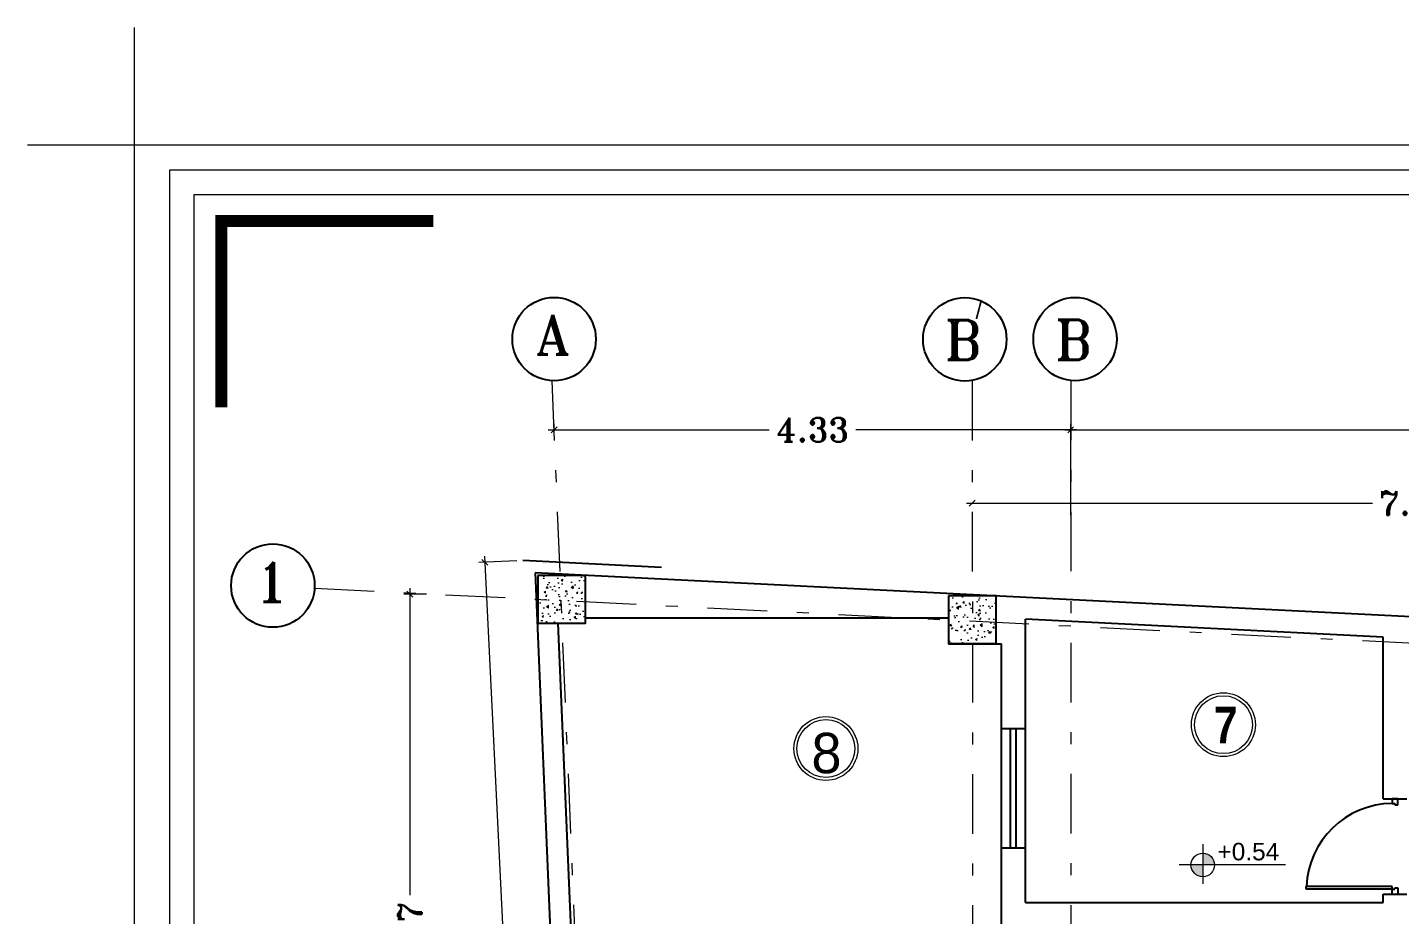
# Model space of a CAD drawing. Header units: inches. Extents: x 0 to 535, y -174 to 989.
# Drawn here: x 181.44 to 192.94, y -52.89 to -45.44 of the extents above; entities that cross this region are included whole.
import ezdxf

# ---------------------------------------------------------------- set-up
doc = ezdxf.new("R2010")
doc.units = ezdxf.units.IN
doc.header["$MEASUREMENT"] = 0
doc.linetypes.add('DASHDOT', pattern=[1, 0.5, -0.25, 0, -0.25])
for name, color, linetype, lineweight in [('1', 1, 'Continuous', 9), ('ax', 8, 'Continuous', 5), ('beton sabok', 9, 'Continuous', 5), ('dimension', 21, 'Continuous', 9), ('door', 1, 'Continuous', 5), ('font', 253, 'Continuous', 9), ('kadr02$0$AEOCLG', 4, 'Continuous', 9), ('wall', 51, 'Continuous', 25)]:
    doc.layers.add(name, color=color, linetype=linetype, lineweight=lineweight)
doc.layers.add('nazok kari', color=43, linetype='Continuous')
doc.styles.add('amir text b', font='swisscbo.ttf')
doc.styles.add('FAR-3', font='naskhn.shx', dxfattribs={"height": 0.35})
doc.styles.add('ROMANT', font='romant')
doc.styles.get("Standard").update_dxf_attribs({"font": 'arial.ttf'})
doc.dimstyles.new('STANDARD$0', dxfattribs={"dimtxt": 0.2, "dimasz": 0.05, "dimexe": 0.05, "dimexo": 0.05, "dimgap": 0.05, "dimtad": 0, "dimzin": 0, "dimdsep": 46, "dimtxsty": 'ROMANT', "dimblk": 'OBLIQUE', "dimcen": 0, "dimdle": 0.05, "dimclrd": 256, "dimclre": 256, "dimclrt": 256, "dimadec": 0, "dimazin": 0, "dimtfac": 1, "dimtix": 1, "dimtofl": 0, "dimtmove": 1, "dimatfit": 3, "dimldrblk": 'OBLIQUE', "dimfxl": 1, "dimtolj": 1, "dimtzin": 0, "dimlwd": -1, "dimlwe": -1, "dimarcsym": 1})

# ---------------------------------------------------------------- blocks, each defined once
blk = doc.blocks.new('_Oblique')
at = {"color": 0, "linetype": 'ByBlock', "lineweight": -2}
blk.add_line((-0.5, -0.5), (0.5, 0.5), dxfattribs=at)
blk = doc.blocks.new('*D188')
at = {"layer": 'Defpoints', "color": 0, "lineweight": 30, "transparency": 16777216}
for p in [(185.272, -49.93), (185.591, -49.915), (186.313, -64.9)]:
    blk.add_point(p, dxfattribs=at)
at = {"layer": 'dimension', "transparency": 16777216}
for p, q in [((185.541, -49.917), (185.222, -49.933)), ((185.27, -49.88), (185.612, -56.978)), ((185.997, -64.965), (185.655, -57.867)), ((186.263, -64.902), (185.944, -64.918))]:
    blk.add_line(p, q, dxfattribs=at)
at = {"layer": 'dimension', "transparency": 16777216, "xscale": 0.05, "yscale": 0.05, "zscale": 0.05}
for p, rotation in [((185.272, -49.93), 92.75835310860275), ((185.994, -64.915), 272.7583531086028)]:
    blk.add_blockref('_Oblique', p, dxfattribs=dict(at, rotation=rotation))
at = {"layer": 'dimension', "transparency": 16777216, "insert": (185.633, -57.423), "char_height": 0.2, "attachment_point": 5, "rotation": 272.7584, "style": 'ROMANT'}
blk.add_mtext('\\A1;15.00', dxfattribs=at)
blk = doc.blocks.new('*D167')
at = {"layer": 'Defpoints', "color": 0, "transparency": 16777216}
for p in [(32.954, 38.09), (32.763, 32.316), (32.926, 32.316)]:
    blk.add_point(p, dxfattribs=at)
at = {"layer": 'dimension', "transparency": 16777216}
for p, q in [((32.763, 38.14), (32.763, 35.563)), ((32.904, 38.09), (32.713, 38.09)), ((32.763, 32.266), (32.763, 34.844)), ((32.876, 32.316), (32.713, 32.316))]:
    blk.add_line(p, q, dxfattribs=at)
at = {"layer": 'dimension', "transparency": 16777216, "xscale": 0.05, "yscale": 0.05, "zscale": 0.05}
for p, rotation in [((32.763, 38.09), 90), ((32.763, 32.316), 270)]:
    blk.add_blockref('_Oblique', p, dxfattribs=dict(at, rotation=rotation))
at = {"layer": 'dimension', "transparency": 16777216, "insert": (32.763, 35.203), "char_height": 0.2, "attachment_point": 5, "rotation": 90, "style": 'ROMANT'}
blk.add_mtext('\\A1;5.77', dxfattribs=at)
blk = doc.blocks.new('*D170')
at = {"layer": 'Defpoints', "color": 0, "transparency": 16777216}
for p in [(33.975, 39.392), (38.306, 39.468), (38.306, 39.468)]:
    blk.add_point(p, dxfattribs=at)
at = {"layer": 'dimension', "transparency": 16777216}
for p, q in [((33.975, 39.442), (33.975, 39.518)), ((33.925, 39.468), (35.777, 39.468)), ((38.356, 39.468), (36.505, 39.468))]:
    blk.add_line(p, q, dxfattribs=at)
at = {"layer": 'dimension', "transparency": 16777216, "xscale": 0.05, "yscale": 0.05, "zscale": 0.05, "rotation": 180}
blk.add_blockref('_Oblique', (33.975, 39.468), dxfattribs=at)
at = {"layer": 'dimension', "transparency": 16777216, "xscale": 0.05, "yscale": 0.05, "zscale": 0.05}
blk.add_blockref('_Oblique', (38.306, 39.468), dxfattribs=at)
at = {"layer": 'dimension', "transparency": 16777216, "insert": (36.141, 39.468), "char_height": 0.2, "attachment_point": 5, "style": 'ROMANT'}
blk.add_mtext('\\A1;4.33', dxfattribs=at)
blk = doc.blocks.new('*D171')
at = {"layer": 'Defpoints', "color": 0, "transparency": 16777216}
for p in [(44.912, 39.597), (44.912, 39.469), (38.306, 38.703)]:
    blk.add_point(p, dxfattribs=at)
at = {"layer": 'dimension', "transparency": 16777216}
for p, q in [((38.306, 38.753), (38.306, 39.519)), ((44.912, 39.547), (44.912, 39.419)), ((38.256, 39.469), (41.259, 39.469)), ((44.962, 39.469), (41.959, 39.469))]:
    blk.add_line(p, q, dxfattribs=at)
at = {"layer": 'dimension', "transparency": 16777216, "xscale": 0.05, "yscale": 0.05, "zscale": 0.05, "rotation": 180}
blk.add_blockref('_Oblique', (38.306, 39.469), dxfattribs=at)
at = {"layer": 'dimension', "transparency": 16777216, "xscale": 0.05, "yscale": 0.05, "zscale": 0.05}
blk.add_blockref('_Oblique', (44.912, 39.469), dxfattribs=at)
at = {"layer": 'dimension', "transparency": 16777216, "insert": (41.609, 39.469), "char_height": 0.2, "attachment_point": 5, "style": 'ROMANT'}
blk.add_mtext('\\A1;6.61', dxfattribs=at)
blk = doc.blocks.new('*D172')
at = {"layer": 'Defpoints', "color": 0, "transparency": 16777216}
for p in [(37.481, 38.853), (44.912, 38.853), (44.912, 38.853)]:
    blk.add_point(p, dxfattribs=at)
at = {"layer": 'dimension', "transparency": 16777216}
for p, q in [((37.431, 38.853), (40.837, 38.853)), ((44.962, 38.853), (41.556, 38.853))]:
    blk.add_line(p, q, dxfattribs=at)
at = {"layer": 'dimension', "transparency": 16777216, "xscale": 0.05, "yscale": 0.05, "zscale": 0.05, "rotation": 180}
blk.add_blockref('_Oblique', (37.481, 38.853), dxfattribs=at)
at = {"layer": 'dimension', "transparency": 16777216, "xscale": 0.05, "yscale": 0.05, "zscale": 0.05}
blk.add_blockref('_Oblique', (44.912, 38.853), dxfattribs=at)
at = {"layer": 'dimension', "transparency": 16777216, "insert": (41.196, 38.853), "char_height": 0.2, "attachment_point": 5, "style": 'ROMANT'}
blk.add_mtext('\\A1;7.43', dxfattribs=at)
blk = doc.blocks.new('beton')
at = {"layer": 'beton sabok'}
h = blk.add_hatch(dxfattribs=at)
h.set_pattern_fill('AR-CONC', color=256, scale=0.022857, angle=45)
h.set_pattern_definition([(95, (46.01481, 18.04323), (0.126069028, 0.105784475), [0.017142857, -0.18857143]), (40, (46.01481, 18.04323), (-0.14399821, 0.099147006), [0.013714286, -0.150857143]), (145.451444, (46.02532, 18.05205), (-0.01792918, 0.20493148), [0.014569187, -0.160261054]), (91.1842, (45.98248, 18.07555), (0.1992442, 0.14574029), [0.02571429, -0.28285714]), (141.635635, (45.9991, 18.0877), (-0.00637716, 0.30850552), [0.02185379, -0.24039172]), (36.184164, (45.98248, 18.07555), (-0.00637716, 0.30850552), [0.02057143, -0.22628571]), (66, (46.00673, 18.08364), (0.161547788, 0.03140171), [0.017142857, -0.18857143]), (11, (46.00673, 18.08364), (-0.07787625, 0.156527642), [0.013714286, -0.150857143]), (116.451445, (46.02019, 18.08625), (0.083671537, 0.18792935), [0.014569186, -0.160261054]), (82.5, (46.01481, 18.04323), (-0.0518384424, 0.055769101), [0, -0.149028571, 0, -0.153142857, 0, -0.151428571]), (52.5, (46.01481, 18.04323), (-0.021228101, 0.106265017), [0, -0.087314286, 0, -0.1456, 0, -0.057714286]), (12.5, (45.97877, 18.00719), (0.0899241525, 0.082633317), [0, -0.057142857, 0, -0.178285714, 0, -0.236571429]), (2.5, (45.9626, 17.99103), (0.07807771, 0.110436527), [0, -0.074285714, 0, -0.1184, 0, -0.168])])
h.paths.add_polyline_path([(326.844, 567.847), (327.244, 567.847), (327.244, 568.247), (326.844, 568.247)])
at = {"layer": 'wall'}
blk.add_lwpolyline([(327.244, 568.247), (327.244, 567.847), (326.844, 567.847), (326.844, 568.247)], close=True, dxfattribs=at)
blk = doc.blocks.new('fgh')
at = {"layer": 'ax', "color": 67, "linetype": 'DASHDOT', "true_color": 0x727430}
for p, q in [((33.955, 39.879), (34.66, 22.701)), ((37.48, 39.879), (37.486, 31.832)), ((38.306, 39.881), (38.311, 21.997)), ((31.964, 38.14), (44.712, 37.501))]:
    blk.add_line(p, q, dxfattribs=at)
at = {"layer": 'dimension', "lineweight": -3}
for centre in [(33.974, 40.229), (37.418, 40.227), (38.343, 40.229), (31.615, 38.161)]:
    blk.add_circle(centre, 0.35, dxfattribs=at)
at = {"xscale": -1}
for p in [(361.082, -530.002), (364.525, -530.173)]:
    blk.add_blockref('beton', p, dxfattribs=at)
at = {"layer": 'dimension'}
blk.add_text('/', height=0.139, dxfattribs=at).set_placement((37.508, 40.401))
at = {"layer": 'dimension', "lineweight": -3, "style": 'ROMANT'}
for s, p in [('A', (33.82, 40.099)), ('B', (37.247, 40.054)), ('B', (38.173, 40.056)), ('1', (31.466, 38.025))]:
    blk.add_text(s, height=0.334, dxfattribs=at).set_placement(p)
at = {"layer": 'dimension'}
for base, p1, p2, picture, middle in [((38.306, 39.468), (33.975, 39.392), (38.306, 39.468), '*D170', (36.141, 39.468)), ((44.912, 39.469), (38.306, 38.703), (44.912, 39.597), '*D171', (41.609, 39.469)), ((44.912, 38.853), (37.481, 38.853), (44.912, 38.853), '*D172', (41.196, 38.853))]:
    dim = blk.add_linear_dim(base=base, p1=p1, p2=p2, dimstyle='STANDARD$0', dxfattribs=at)
    dim.commit()
    dim.dimension.update_dxf_attribs({"geometry": picture, "text_midpoint": middle})
dim = blk.add_linear_dim(base=(32.763, 32.316), p1=(32.954, 38.09), p2=(32.926, 32.316), angle=90, dimstyle='STANDARD$0', dxfattribs=at)
dim.commit()
dim.dimension.update_dxf_attribs({"geometry": '*D167', "text_midpoint": (32.763, 35.203)})

msp = doc.modelspace()

# ---------------------------------------------------------------- hatches: boundary and pattern name
at = {"layer": 'font'}
h = msp.add_hatch(color=256, dxfattribs=at)
h.dxf.hatch_style = 1
h.paths.add_polyline_path([(191.391, -52.468, 0.413571), (191.291, -52.371), (191.291, -52.468)])
h.paths.add_polyline_path([(191.291, -52.569), (191.291, -52.468), (191.194, -52.468, 0.004741), (191.194, -52.47, 0.409311)])

# ---------------------------------------------------------------- linework, layer by layer
for p, q in [((189.605, -52.328), (189.605, -51.328)), ((189.681, -52.328), (189.681, -51.328)), ((189.729, -52.328), (189.729, -51.328)), ((189.805, -52.328), (189.805, -51.328)), ((192.881, -51.914), (192.881, -51.954)), ((192.929, -51.914), (192.881, -51.914)), ((192.881, -51.954), (192.905, -51.954)), ((192.905, -51.954), (192.905, -51.966)), ((192.905, -51.966), (192.929, -51.966)), ((192.929, -51.966), (192.929, -51.914)), ((192.161, -52.674), (192.161, -52.65)), ((192.881, -52.65), (192.161, -52.65)), ((192.881, -52.674), (192.161, -52.674)), ((192.881, -52.714), (192.881, -52.65)), ((192.881, -52.674), (192.905, -52.674)), ((192.905, -52.674), (192.905, -52.662)), ((192.905, -52.662), (192.929, -52.662)), ((192.929, -52.662), (192.929, -52.714)), ((192.881, -52.714), (192.929, -52.714))]:
    msp.add_line(p, q)
msp.add_arc((192.889, -52.682), 0.728, 90.5915, 177.4664)
at = {"layer": '1'}
for points in [[(190.363, -75.817), (203.071, -75.817), (203.071, -46.64), (182.627, -46.64), (182.627, -75.817), (190.363, -75.817)], [(202.865, -74.106), (202.865, -46.846), (182.832, -46.846), (182.832, -74.106)]]:
    msp.add_lwpolyline(points, dxfattribs=at)
at = {"layer": 'dimension', "const_width": 0.103}
msp.add_lwpolyline([(184.839, -47.067), (183.062, -47.067), (183.062, -48.629)], dxfattribs=at)
at = {"layer": 'font'}
for p, q in [((191.293, -52.295), (191.293, -52.629)), ((191.988, -52.468), (191.094, -52.468))]:
    msp.add_line(p, q, dxfattribs=at)
for centre, radius in [((191.466, -51.293), 0.268), ((191.466, -51.293), 0.243), ((188.132, -51.493), 0.268), ((188.132, -51.493), 0.243), ((191.293, -52.47), 0.0988)]:
    msp.add_circle(centre, radius, dxfattribs=at)
at = {"layer": 'kadr02$0$AEOCLG'}
msp.add_lwpolyline([(182.33, -45.443), (182.33, -46.431), (181.436, -46.431)], dxfattribs=at)
msp.add_lwpolyline([(203.33, -46.431), (182.33, -46.431), (182.33, -76.131), (203.33, -76.131)], close=True, dxfattribs=at)
at = {"layer": 'nazok kari'}
msp.add_line((186.753, -49.973), (185.591, -49.915), dxfattribs=at)
at = {"layer": 'wall'}
for p, q in [((185.695, -50.02), (186.41, -67.338)), ((196.991, -50.586), (185.695, -50.02)), ((189.16, -50.398), (186.117, -50.398)), ((185.884, -50.441), (186.053, -54.423)), ((192.805, -50.558), (189.805, -50.408)), ((189.805, -51.328), (189.805, -50.408)), ((189.16, -50.614), (189.605, -50.614)), ((189.605, -51.328), (189.605, -50.614)), ((192.805, -51.914), (192.805, -50.558)), ((189.805, -51.328), (189.605, -51.328)), ((192.805, -51.914), (193.005, -51.914)), ((189.605, -52.986), (189.605, -52.328)), ((189.805, -52.328), (189.605, -52.328)), ((189.805, -52.786), (189.805, -52.328)), ((189.805, -52.786), (192.805, -52.786)), ((192.805, -52.786), (192.805, -52.714)), ((192.805, -52.714), (193.005, -52.714))]:
    msp.add_line(p, q, dxfattribs=at)

# ---------------------------------------------------------------- block references
at = {"layer": 'door', "color": 7}
msp.add_blockref('fgh', (151.879, -88.287), dxfattribs=at)

# ---------------------------------------------------------------- texts
at = {"color": 7, "ltscale": 10, "style": 'FAR-3', "text_generation_flag": 2}
msp.add_text('8', height=0.339, dxfattribs=at).set_placement((188.263, -51.7))
at = {"layer": 'font'}
msp.add_text('+0.54', height=0.1466, dxfattribs=at).set_placement((191.416, -52.431))
at = {"layer": 'font', "insert": (191.387, -51.141), "char_height": 0.309, "attachment_point": 1, "style": 'amir text b'}
msp.add_mtext_dynamic_manual_height_columns('7', width=0.24694, gutter_width=1.031, heights=[0], dxfattribs=at)

# ---------------------------------------------------------------- dimensions: what is measured, and where the dimension line sits
at = {"layer": 'dimension'}
dim = msp.add_aligned_dim(p1=(186.313, -64.9), p2=(185.591, -49.915), distance=0.319, dimstyle='STANDARD$0', dxfattribs=at)
dim.commit()
dim.dimension.update_dxf_attribs({"geometry": '*D188', "text_midpoint": (185.633, -57.423)})

doc.saveas('drawing.dxf')
